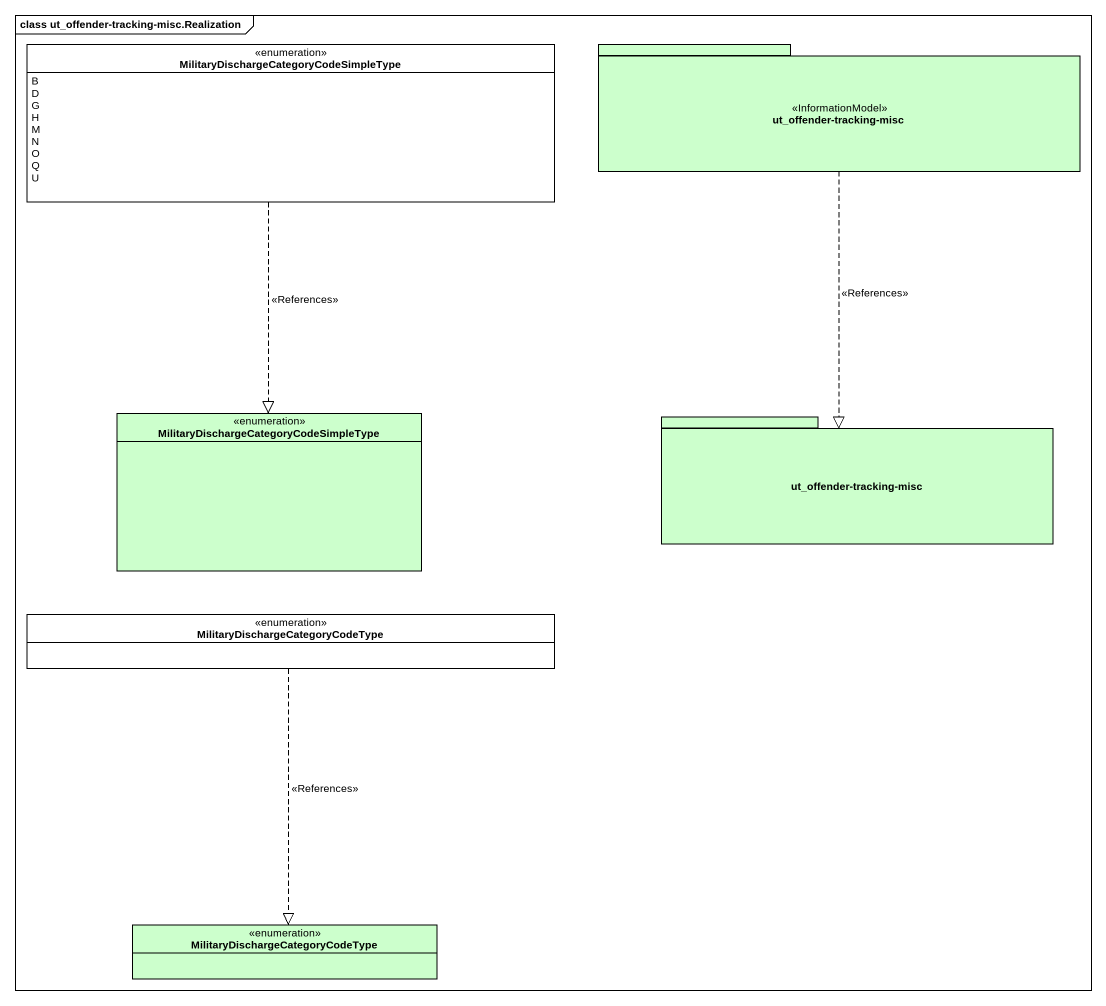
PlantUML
@startuml
mainframe class ut_offender-tracking-misc.Realization
hide circle
hide empty members
enum "MilitaryDischargeCategoryCodeSimpleType" as MilitaryDischargeCategoryCod {
  B
  D
  G
  H
  M
  N
  O
  Q
  U
}
package "ut_offender-tracking-misc" as ut_offender_tracking_misc <<InformationModel>> #CCFFCC {
}
enum "MilitaryDischargeCategoryCodeSimpleType" as MilitaryDischargeCategoryCod_2 #CCFFCC
package "ut_offender-tracking-misc" as ut_offender_tracking_misc_2 #CCFFCC {
}
enum "MilitaryDischargeCategoryCodeType" as MilitaryDischargeCategoryCod_3
enum "MilitaryDischargeCategoryCodeType" as MilitaryDischargeCategoryCod_4 #CCFFCC
MilitaryDischargeCategoryCod ..|> MilitaryDischargeCategoryCod_2 : <<References>>
ut_offender_tracking_misc ..|> ut_offender_tracking_misc_2 : <<References>>
MilitaryDischargeCategoryCod_3 ..|> MilitaryDischargeCategoryCod_4 : <<References>>
@enduml
